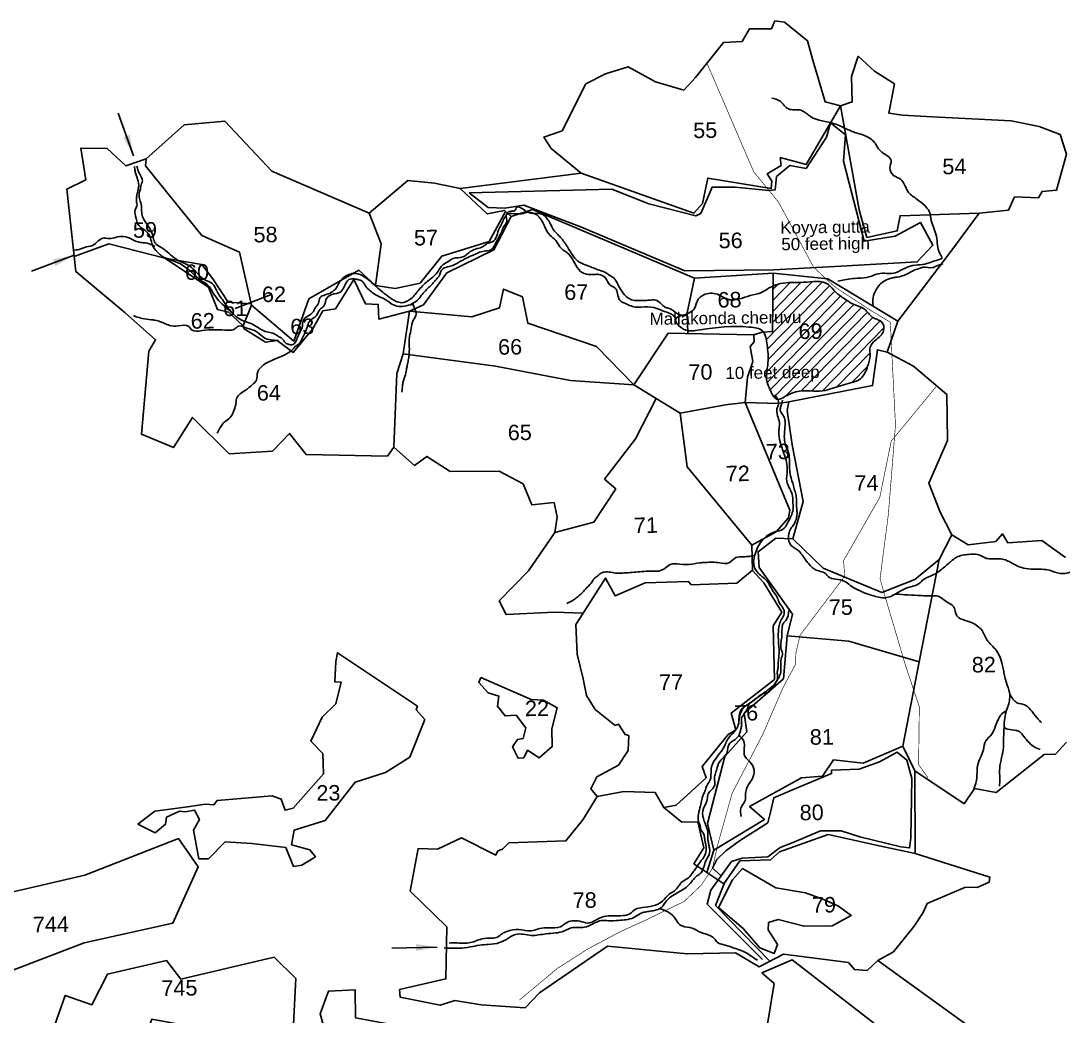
# Model space of a CAD drawing. Header units: feet. Extents: x 806214 to 813245, y 1575800 to 1585148.
# Drawn here: x 808677 to 810400, y 1581960 to 1583606 of the extents above; entities that cross this region are included whole.
import ezdxf
from ezdxf.enums import TextEntityAlignment as Align

# ---------------------------------------------------------------- set-up
doc = ezdxf.new("R2010")
doc.units = ezdxf.units.FT
doc.header["$LTSCALE"] = 15
doc.header["$MEASUREMENT"] = 0
doc.linetypes.add('HIDDEN2', pattern=[0.1875, 0.125, -0.0625])
for name, color, linetype in [('HILL', 17, 'Continuous'), ('PLOT', 7, 'Continuous'), ('PLOT NO', 7, 'Continuous'), ('ROADS', 6, 'Continuous'), ('TANKS-STREAM', 4, 'Continuous'), ('TEXT', 1, 'Continuous')]:
    doc.layers.add(name, color=color, linetype=linetype)
doc.layers.add('VILLAGE BOUNDRY', color=5, linetype='HIDDEN2', lineweight=100)
doc.styles.get("Standard").update_dxf_attribs({"font": 'arial.ttf'})
doc.linetypes.add('DOTS', pattern='A,1e-06,-3,["●",Standard,S=3,R=0,X=-1.25,Y=-1.25],-3', length=6.000001)
doc.dimstyles.get("Standard").update_dxf_attribs({"dimtxt": 0.18, "dimasz": 35, "dimexe": 0.18, "dimexo": 0.0625, "dimgap": 0.09, "dimtad": 0, "dimtih": 1, "dimtoh": 1, "dimdec": 4, "dimzin": 0, "dimdsep": 46, "dimtxsty": 'Standard', "dimcen": 0.09, "dimadec": 0, "dimazin": 0, "dimtfac": 1, "dimtdec": 4, "dimtofl": 0, "dimtmove": 0, "dimatfit": 3, "dimfxl": 1, "dimtolj": 1, "dimtzin": 0, "dimarcsym": 0})

msp = doc.modelspace()

# ---------------------------------------------------------------- hatches: boundary and pattern name
at = {"layer": 'TANKS-STREAM', "lineweight": -2}
h = msp.add_hatch(dxfattribs=at)
h.set_pattern_fill('ANSI31', color=256, scale=100.369489, angle=0.7338)
h.set_pattern_definition([(45.73384044, (17359.115, -16106.09), (-8.984388055, 8.7571433), [])])
edge = h.paths.add_edge_path()
edge.add_spline(control_points=[(809904.7, 1583091.2), (809908.5, 1583086), (809910.9, 1583066.5), (809914.1, 1583039.5), (809906.6, 1583014.8), (809916.3, 1582995.3), (809922.6, 1582973.2), (809945.8, 1582989.1), (809970.5, 1582997.2), (809999.2, 1582991.1), (810025.7, 1583001.3), (810045.2, 1583005.9), (810068.7, 1583013.4), (810076.3, 1583033), (810082.1, 1583050.6), (810078.8, 1583066.8), (810090.5, 1583079.9), (810105.7, 1583089.4), (810102.1, 1583111.5), (810082.2, 1583113.4), (810073.4, 1583131.2), (810053.6, 1583135.5), (810038.5, 1583146.8), (810022.7, 1583156.5), (810008.1, 1583179.3), (809970.4, 1583171.5), (809940.6, 1583174.4), (809924.3, 1583169.3), (809920.2, 1583167.5)], knot_values=[165.084589, 165.084589, 165.084589, 165.084589, 185.718944, 214.872101, 250.009483, 251.621169, 279.061766, 292.840021, 320.239188, 358.109766, 372.591608, 402.529523, 417.909704, 441.34558, 458.548597, 472.710126, 485.941318, 506.766174, 520.592108, 538.683508, 555.828447, 573.254958, 594.416604, 610.921167, 627.496438, 668.024201, 705.015533, 717.781345, 717.781345, 717.781345, 717.781345], degree=3, periodic=0)
edge.add_line((809920.2, 1583167.5), (809919.3, 1583092.3))
edge.add_line((809919.3, 1583092.3), (809904.7, 1583091.2))
h.paths.add_polyline_path([(809835.3, 1583001.3), (810004.2, 1583003.5), (810003.7, 1583042.4), (809834.8, 1583040.3)], flags=9)
h.paths.add_polyline_path([(809711.3, 1583097.6), (809972.4, 1583100.9), (809972.1, 1583131.5), (809710.9, 1583128.2)], flags=9)
h.paths.add_polyline_path([(809956.1, 1583072.6), (810009, 1583073.3), (810008.5, 1583112.6), (809955.6, 1583111.9)], flags=24)

# ---------------------------------------------------------------- linework, layer by layer
at = {"layer": 'HILL', "lineweight": -2}
for points in [[(809417.6, 1583321.8), (809449.5, 1583297.1), (809476.6, 1583296.5), (809508.1, 1583301.1), (809603.7, 1583264.6), (809774.6, 1583192.6), (809921.8, 1583194.1), (810032.5, 1583200.3), (810158.7, 1583207.4), (810184.7, 1583235.1), (810163.9, 1583272.8), (810122.2, 1583249.8), (810070.7, 1583241.6), (810036.7, 1583373.7), (810040.3, 1583417.7), (810015.5, 1583437.6), (810008.5, 1583413.7), (809975, 1583361.9), (809948.1, 1583367), (809926, 1583348.5), (809924, 1583326.7), (809913.5, 1583325.5), (809857.5, 1583331), (809819.8, 1583331.1), (809819.8, 1583331.1), (809800.6, 1583287.5), (809792.4, 1583283.5), (809714.7, 1583303.4), (809653.7, 1583327.8), (809417.6, 1583321.8)], [(809903, 1582053.6), (809811.1, 1582145.3), (809817.6, 1582168.6), (809851.6, 1582216), (809869.1, 1582221.3), (809880.1, 1582221.9), (809911.6, 1582223.4), (809931.9, 1582239), (809954.5, 1582247.8), (809998.8, 1582266.5), (810032.8, 1582266.5), (810064, 1582256.8), (810131.8, 1582240.2), (810146, 1582238.3), (810148.2, 1582254.7), (810149.6, 1582353), (810141.5, 1582383.6), (810125.5, 1582396.4), (810096.5, 1582380.8), (810062.9, 1582368.3), (810017, 1582367.1), (810017.1, 1582361.2), (809952.7, 1582334.6), (809921.6, 1582321.2), (809916, 1582297.3), (809911.9, 1582280), (809864.7, 1582250.3), (809842.3, 1582233.6), (809827.2, 1582219.1), (809820.3, 1582205.1), (809834.6, 1582192.3)], [(809869.9, 1582204.4), (809924.8, 1582172.2), (809974.2, 1582163.8), (810005.5, 1582152.3), (810028.4, 1582141.8), (810049.5, 1582126.8), (810018, 1582109.4), (809971.5, 1582108.8), (809928.8, 1582120.2), (809913, 1582114.9), (809912, 1582103), (809927.7, 1582078.8), (809922.2, 1582064), (809898.3, 1582072.9), (809870.6, 1582105.3), (809829.9, 1582139.9), (809853.1, 1582185.5), (809869.9, 1582204.4)]]:
    msp.add_lwpolyline(points, dxfattribs=at)
at = {"layer": 'PLOT', "lineweight": -2}
for points in [[(810405.6, 1583385.3), (810395.1, 1583418.3), (810360.2, 1583431.1), (810314.1, 1583440.5), (810184, 1583447.5), (810134.1, 1583450.2), (810111.9, 1583453.2), (810121.1, 1583501.6), (810088.1, 1583522.5), (810061.2, 1583547.4), (810049.8, 1583514.1), (810051.1, 1583472), (810031.7, 1583465.5), (810006.3, 1583472), (809986, 1583540.9), (809977.2, 1583573), (809939.2, 1583604), (809923.4, 1583606), (809917.5, 1583593), (809881.1, 1583592.7), (809869, 1583571.6), (809838.1, 1583570), (809791.9, 1583512.4), (809773, 1583491.5), (809725.9, 1583504.9), (809680.7, 1583530.1), (809643.5, 1583518.4), (809610.6, 1583501.8), (809571.5, 1583424.3), (809541.3, 1583413.7), (809553.3, 1583395), (809602.8, 1583354.3), (809403.1, 1583329), (809360.3, 1583337.5), (809316.4, 1583341.9), (809252.5, 1583288.1), (809091.8, 1583357.6), (809013.9, 1583440.2), (808946.8, 1583434), (808883.8, 1583377.7), (808850.1, 1583366.1), (808819.1, 1583394.7), (808775.8, 1583395.7), (808784, 1583343.1), (808752.6, 1583327.6), (808767.6, 1583191.3), (808848.8, 1583123.2), (808899.4, 1583078.3), (808888, 1583059.6), (808876, 1582922.5), (808928.9, 1582900.3), (808960.5, 1582950.3), (809021.2, 1582890.1), (809092.4, 1582894.4), (809120.6, 1582923.8), (809148.1, 1582888.8), (809282.6, 1582886.2), (809293.2, 1582901.1), (809327.5, 1582870.5), (809347.6, 1582885.6), (809386.3, 1582860.7), (809467.2, 1582861.5), (809507.2, 1582840.2), (809521.2, 1582805.6), (809558.1, 1582809.3), (809563.5, 1582785), (809559.5, 1582760), (809515.8, 1582696.5), (809467.5, 1582647), (809478.8, 1582624.3), (809558.9, 1582628.2), (809606.1, 1582626.7), (809643.5, 1582684.5), (809659.5, 1582655), (809708.7, 1582676.9), (809780.4, 1582678.7), (809785.1, 1582673.1), (809860.3, 1582676.1), (809886.5, 1582697.4), (809885, 1582738.8), (809778.5, 1582868.6), (809766.5, 1582957.4), (809841.7, 1582971), (809873.9, 1582975), (809928.8, 1582973.2), (809946.1, 1582976), (810084.8, 1583002.9), (810092.9, 1583062.2), (810109.2, 1583058.3), (810126.8, 1583109.2), (810212.7, 1583222.6), (810261.1, 1583288.2), (810309.8, 1583293), (810319.6, 1583315.1), (810359.1, 1583313.2), (810365.2, 1583323.9), (810389.1, 1583325.9), (810405.6, 1583385.3)], [(810031.7, 1583465.5), (809975.3, 1583368.4), (809932.3, 1583379.8), (809933.7, 1583367), (809910.7, 1583353.2), (809918.2, 1583340.8), (809917.3, 1583328.6), (809812.4, 1583346), (809803.4, 1583303.7), (809789.5, 1583287.8), (809602.8, 1583354.3)], [(810031.7, 1583465.5), (810062.8, 1583293.3), (810075.6, 1583247.8), (810125.7, 1583258.6), (810130.3, 1583283.6), (810261.1, 1583288.2)], [(808883.8, 1583377.7), (808882.9, 1583366.2), (808975.9, 1583251.3), (809038, 1583223.5), (809057.7, 1583135.8), (809127.8, 1583076.3), (809152.6, 1583146.4), (809235.4, 1583193.5), (809262.7, 1583168.5), (809272.3, 1583237.5), (809252.5, 1583288.1)], [(809403.1, 1583329), (809447.6, 1583286.8), (809476.2, 1583292.4), (809487, 1583282.3), (809522.7, 1583294), (809677.6, 1583228.2), (809790.3, 1583180.3), (809920.5, 1583188.6), (810011.1, 1583179.1)], [(808914.9, 1583213.3), (808986.8, 1583165.8), (809001.7, 1583128.5), (809020, 1583124.2), (809043.9, 1583101.5), (809045.6, 1583096.5), (809081.3, 1583074.9), (809100.5, 1583077.3), (809127.1, 1583057.6), (809159, 1583096.2), (809176, 1583126.6), (809196.9, 1583129.9), (809227.2, 1583178.3), (809246.5, 1583137.8), (809267.5, 1583137.1), (809268.7, 1583112.9), (809319.1, 1583126.1), (809342.3, 1583136.6), (809381.1, 1583189.2), (809458.6, 1583227.3), (809487, 1583282.3)], [(809262.7, 1583168.5), (809295.3, 1583163.5), (809336.8, 1583172.4), (809372.6, 1583216.8), (809450.7, 1583241), (809477.8, 1583290.8)], [(808764.9, 1583216.2), (808822.1, 1583237.5), (808914.9, 1583213.3), (808975.9, 1583203.1), (808993.9, 1583179.6), (809019.1, 1583140.6), (809057.2, 1583137.9)], [(809790.3, 1583180.3), (809778, 1583123.2), (809779.6, 1583088.7)], [(809920.5, 1583188.6), (809919.3, 1583092.3), (809902.3, 1583091.1), (809888.6, 1583086.9)], [(810126.8, 1583109.2), (810011.1, 1583179.1)], [(809319.1, 1583126.1), (809422.4, 1583116.7), (809468.2, 1583131.3), (809474.4, 1583162.4), (809505.8, 1583149.6), (809515.1, 1583105.9), (809628.4, 1583067.4), (809690.3, 1583004.3), (809746.7, 1583089.3), (809888.6, 1583086.9), (809888.8, 1583075.3), (809882.6, 1583067.3), (809887, 1583042.8), (809878.2, 1583016.9), (809873.9, 1582975)], [(809092.1, 1583154.1), (809030.9, 1583130.5)], [(809057.7, 1583135.8), (809043.9, 1583101.5)], [(809319.1, 1583126.1), (809308.5, 1583055.1), (809298.2, 1583022.7), (809293.2, 1582901.1)], [(809308.5, 1583055.1), (809461.5, 1583035.1), (809585.2, 1583011.4), (809690.3, 1583004.3), (809726.9, 1582981.3), (809692.8, 1582914.6), (809641.8, 1582848.2), (809660.2, 1582831.9), (809624.1, 1582777.1), (809559.5, 1582760)], [(810109.2, 1583058.3), (810152.3, 1583035.1), (810207.6, 1582988.2), (810208.9, 1582911.8), (810178.1, 1582841.4), (810196.5, 1582793.5), (810215.7, 1582755.8), (810243.1, 1582739.5), (810288.6, 1582744.8), (810299.4, 1582757.5), (810308.6, 1582742.8), (810364.7, 1582746.8), (810403.6, 1582718.5)], [(809726.9, 1582981.3), (809766.5, 1582957.4)], [(809873.9, 1582975), (809948.1, 1582796.7), (809946, 1582783.9), (809925.2, 1582761.1), (809885, 1582738.8)], [(809946.1, 1582976), (809943.7, 1582961.9), (809951.8, 1582904.6), (809970, 1582811.4), (809953.2, 1582749.7), (809925, 1582750.7), (809895.6, 1582728), (809897.2, 1582701.8), (809952.6, 1582624.9), (809943.5, 1582588.9), (810045.7, 1582580.3), (810162, 1582546.3), (810194.8, 1582715.3), (810215.7, 1582755.8)], [(810194.8, 1582715.3), (810154.8, 1582682.2), (810100.3, 1582660.6), (810002.9, 1582701), (809953.2, 1582749.7)], [(809629.2, 1582323.5), (809673.6, 1582331.4), (809725.4, 1582329.9), (809739.5, 1582305.3), (809760.3, 1582309.2), (809809.9, 1582354.4), (809802.8, 1582373), (809846.2, 1582425.9), (809858.8, 1582433.4), (809851.1, 1582461.2), (809922.5, 1582516.7), (809920.7, 1582605.8), (809935, 1582628.3), (809904.8, 1582676.9), (809886.1, 1582697.1)], [(810405.3, 1582413.4), (810387.2, 1582393.2), (810368.3, 1582392.8), (810289.1, 1582329.7), (810253.4, 1582336.7), (810236, 1582311.4), (810154.9, 1582366), (810155, 1582229.2), (810278.8, 1582190), (810277.5, 1582181.6), (810257.6, 1582172.6), (810238.4, 1582173.3), (810174.9, 1582146.5), (810168.7, 1582131.8), (810153.6, 1582109.2), (810119.3, 1582066.4), (810093.3, 1582052.4), (810075.8, 1582035.5), (810054.9, 1582037.2), (810044.9, 1582049), (809937.5, 1582062.9), (809897.5, 1582041.7), (809858, 1582065.1), (809778, 1582063.1), (809646.3, 1582075.6), (809533.9, 1581998.6), (809510.4, 1581973.8), (809437.7, 1581979.1), (809394.4, 1581986.1), (809370, 1581978.2), (809303.8, 1581991.5), (809302.8, 1582004.4), (809379.5, 1582021.8), (809380.8, 1582107.7), (809320, 1582166.9), (809333.5, 1582237.3), (809365.7, 1582236.3), (809405.4, 1582255.1), (809461.8, 1582226.5), (809465.4, 1582233.5), (809473.2, 1582236.4), (809483.5, 1582246.7), (809577.7, 1582249.8), (809605.6, 1582284.8), (809629.2, 1582323.5), (809618.8, 1582336.2), (809628.9, 1582356.1), (809664.6, 1582375.4), (809680.8, 1582399.4), (809681.8, 1582424.1), (809675.7, 1582426), (809664.8, 1582443.1), (809659.4, 1582440.9), (809626.4, 1582467.4), (809611.8, 1582490.1), (809606.5, 1582518), (809596.4, 1582558.7), (809594, 1582607.8), (809606.1, 1582626.7)], [(809943.5, 1582588.9), (809937.6, 1582518.1), (809872.7, 1582461), (809877.2, 1582430.4), (809840.8, 1582389.3), (809811.7, 1582278.8), (809822.6, 1582234.8), (809810.9, 1582197.4), (809838.9, 1582178.8), (809865.5, 1582217), (809916.2, 1582218.6), (809931, 1582231.9), (810011.3, 1582260.4), (810098.3, 1582241.4), (810155, 1582229.2)], [(808869.8, 1582277.7), (808898.6, 1582263.4), (808915.9, 1582277.4), (808917.2, 1582288.9), (808939, 1582298.9), (808948.5, 1582298.1), (808963.7, 1582301), (808971.8, 1582285.2), (808962, 1582267.9), (808970.6, 1582220.3), (808986.8, 1582220), (809014.6, 1582248.4), (809058.5, 1582245.7), (809114.8, 1582238.9), (809127.2, 1582207.6), (809141.3, 1582209.9), (809163.8, 1582223.6), (809154.6, 1582235), (809124.3, 1582243.4), (809128.3, 1582267.6), (809179.9, 1582283.4), (809229.3, 1582347.2), (809279.5, 1582362.9), (809319.5, 1582388.2), (809344.5, 1582450.5), (809330.4, 1582466.4), (809332.6, 1582472.5), (809200, 1582561.1), (809197.5, 1582546.8), (809195.7, 1582513), (809206.2, 1582512.3), (809197.2, 1582476.8), (809174.5, 1582454.4), (809155.8, 1582415), (809175.7, 1582394.2), (809177.2, 1582360.7), (809127, 1582304.2), (809113.4, 1582300.5), (809107.1, 1582319), (809092, 1582324.7), (809001, 1582316.9), (808995.4, 1582309.5), (808981.8, 1582310.8), (808948, 1582305.7), (808897.9, 1582299.2), (808869.8, 1582277.7)], [(810135, 1582406.7), (810162, 1582546.3)], [(809437.3, 1582520.4), (809433.7, 1582512.1), (809449.3, 1582494.8), (809467.1, 1582489.3), (809464.4, 1582472.9), (809477.3, 1582456.6), (809495.5, 1582458.1), (809511.7, 1582437), (809506.9, 1582419.3), (809498, 1582417.5), (809489.6, 1582405.5), (809498.6, 1582386.6), (809508, 1582387.5), (809514.5, 1582399.8), (809533.5, 1582387.1), (809555.2, 1582405.8), (809554.5, 1582435.5), (809563.4, 1582470.1), (809540.7, 1582482.4), (809520.3, 1582483.8), (809437.3, 1582520.4)], [(810154.9, 1582366), (810135, 1582406.7), (810069.5, 1582378.2), (810020, 1582383.9), (810001.9, 1582357.2), (809967.1, 1582354.3), (809881.6, 1582306.6), (809905.9, 1582285.4), (809822.6, 1582234.8)], [(809739.5, 1582305.3), (809769.3, 1582281.1), (809795.7, 1582281.7), (809806, 1582238.3), (809789.4, 1582212.2), (809810.9, 1582197.4)], [(808389.5, 1582029), (808468.5, 1582120.3), (808782.5, 1582193.4), (808937.5, 1582253.7), (808970, 1582206.9), (808927.9, 1582114), (808781.1, 1582081.3), (808620, 1582019.4), (808444.2, 1582003.8), (808389.5, 1582029)], [(809914.9, 1582050.9), (809825.2, 1582143.3), (809840.1, 1582180.6)], [(808721.8, 1581914.5), (808750.1, 1581994.4), (808794.1, 1581978.9), (808820, 1582029.8), (808917.6, 1582051.9), (808941, 1582021.1), (809095.5, 1582057.4), (809131, 1582022.2), (809126.1, 1581925.5), (809076.9, 1581829.9), (808976.5, 1581939.9), (808893, 1581955.1), (808883.5, 1581930), (808721.8, 1581914.5)], [(809902, 1582032), (809951.7, 1582053), (810086.5, 1581949.1), (810046.1, 1581791.6), (809940.3, 1581773.1), (809938.3, 1581737.5), (810017, 1581683.2), (809990, 1581637.6), (809946.5, 1581666.2), (809897, 1581665.1), (809902.5, 1581893.5), (809922.3, 1582014.1), (809902, 1582032)], [(810093.3, 1582052.4), (810397.7, 1581832.3)], [(809124.1, 1581814.3), (809142.8, 1581919.6), (809182.7, 1581924.6), (809171.6, 1581963.9), (809185, 1582001.6), (809229.4, 1582003.6), (809230, 1581957.6), (809428.6, 1581920.2), (809484.9, 1581861.8), (809419.5, 1581769.2), (809312.1, 1581790.7), (809305.3, 1581863.1), (809266.9, 1581895.1), (809192.1, 1581891), (809154.6, 1581812.3), (809124.1, 1581814.3)]]:
    msp.add_lwpolyline(points, dxfattribs=at)
at = {"layer": 'ROADS', "linetype": 'DOTS', "lineweight": -2, "ltscale": 0.15, "const_width": 1}
for points in [[(809811.6, 1583534.6), (809888.3, 1583356.4), (809929.4, 1583306.1), (809987.4, 1583198.5), (810018.4, 1583169.6), (810027.2, 1583162.8), (810083.8, 1583125.8), (810114.2, 1583107.7)], [(810114.2, 1583107.7), (810118.1, 1583029), (810122.7, 1582937.8), (810111, 1582790.4), (810097.2, 1582683.7), (810102.3, 1582664.9), (810138.8, 1582541.7), (810162.1, 1582471.6), (810161.3, 1582404.8), (810161, 1582375.9), (810176.5, 1582354.2)], [(810190.4, 1583001.7), (810115.7, 1582911), (810096.7, 1582817.9), (810036.9, 1582713.5), (810038.7, 1582687.5), (809964.8, 1582589.9), (809958.2, 1582561.2), (809956.9, 1582541), (809936.5, 1582502.8), (809903.3, 1582426.1), (809852.6, 1582328.7), (809828.2, 1582241.5), (809820.3, 1582205.1), (809801.4, 1582176.5), (809773.3, 1582149.8), (809710.7, 1582119.4), (809668.1, 1582100), (809613.6, 1582071), (809563.9, 1582039.2), (809500.8, 1581986.7)]]:
    msp.add_lwpolyline(points, dxfattribs=at)
at = {"layer": 'TANKS-STREAM', "lineweight": -2}
for points in [[(810027.2, 1583175.3), (810038.5, 1583177.8), (810051.5, 1583179.9), (810066, 1583180.5), (810083.3, 1583183.9), (810089.9, 1583186.7), (810104.8, 1583188.5), (810119.3, 1583188.7), (810131.6, 1583193.5), (810138.5, 1583197), (810145.7, 1583200), (810151.8, 1583201.5), (810167.4, 1583203.2), (810181.7, 1583206.9), (810193.2, 1583210.7), (810199.2, 1583213.1), (810196, 1583221.4), (810192.1, 1583235.3), (810190.4, 1583250), (810181.9, 1583276.1), (810178.6, 1583290.6), (810171.1, 1583300.4), (810158.2, 1583311.1), (810144.5, 1583322.3), (810130.9, 1583344.1), (810119.7, 1583350.4), (810113.3, 1583363), (810115.6, 1583374.4), (810097.8, 1583390.8), (810087.7, 1583405.2), (810071.4, 1583416.5), (810059.9, 1583420), (810042.2, 1583426.9), (810031.9, 1583431.7), (810021.7, 1583435.9), (809982.4, 1583447.6), (809966.5, 1583458.2), (809945.7, 1583460.4), (809932, 1583472.9), (809918, 1583478.3)], [(809024.2, 1583125.1), (809001.6, 1583146), (808993.4, 1583157.8), (808990.7, 1583162.7), (808984.6, 1583169.8), (808975.3, 1583176.1), (808942.8, 1583202.6), (808921.1, 1583211.8), (808909.8, 1583216.9), (808906.3, 1583219.7), (808899.7, 1583226.3), (808893.2, 1583237.9), (808889.9, 1583250), (808882, 1583259.1), (808869.4, 1583270.8), (808867.2, 1583279.3), (808865.6, 1583293.2), (808868.5, 1583300.2), (808867.7, 1583308.4), (808868.1, 1583316.2), (808869.9, 1583324.7), (808871.3, 1583337.4), (808867, 1583351.3), (808865.4, 1583357.9), (808864.5, 1583365)], [(809773, 1583119.3), (809762.4, 1583121.5), (809748.9, 1583130.4), (809745.3, 1583131.2), (809740.8, 1583133.1), (809735.8, 1583137.5), (809726.6, 1583144.3), (809715.3, 1583144), (809706.3, 1583143.7), (809686.5, 1583144.8), (809666.3, 1583165.3), (809660.9, 1583175.5), (809657, 1583180.8), (809649, 1583185.8), (809644.8, 1583188.7), (809633.2, 1583193.5), (809613.2, 1583201.3), (809600.4, 1583206.8), (809582.8, 1583228.1), (809571.9, 1583244.4), (809565.8, 1583251.3), (809561, 1583255.8), (809552.7, 1583269), (809542.2, 1583283.7), (809536.4, 1583287), (809526.1, 1583287.5), (809514.2, 1583290), (809495.6, 1583296.6), (809494.1, 1583292.8), (809486.8, 1583291), (809480.5, 1583287.6), (809478.8, 1583283.8), (809476.3, 1583280.4), (809472.4, 1583272.3), (809470, 1583267.4), (809467.9, 1583263.6), (809456.3, 1583240.5), (809447.8, 1583237.7), (809441.8, 1583233.2), (809434.5, 1583230.3), (809422.2, 1583225.9), (809412.8, 1583218.8), (809407.6, 1583215.5), (809391.3, 1583213.1), (809381.6, 1583207), (809373, 1583201.5), (809367.9, 1583194.3), (809353.5, 1583178.6), (809350.7, 1583176.5), (809335.2, 1583161.8), (809321.4, 1583146.4), (809316.3, 1583143.2), (809309, 1583140.1), (809288.8, 1583146.9), (809267, 1583164.1), (809260, 1583170), (809233.8, 1583187.6), (809220.8, 1583187.2), (809209, 1583180.2), (809202.7, 1583172.8), (809198.6, 1583164.9), (809194.8, 1583160.4), (809190.4, 1583157.2), (809179.8, 1583152.9), (809171.3, 1583148.3), (809168.6, 1583139.2), (809163, 1583130.9), (809160.2, 1583125.2), (809143.1, 1583109.7), (809142, 1583101.1), (809136.1, 1583087.2), (809132.7, 1583079.6), (809126.4, 1583070.6), (809120.4, 1583070.7), (809114.1, 1583073.6), (809108.2, 1583080.9), (809103.3, 1583083.7), (809097.6, 1583087.3), (809078.2, 1583093.3), (809065.8, 1583100.6), (809058.4, 1583104.7), (809038.2, 1583113), (809019.4, 1583131.1), (809009.8, 1583145), (808999.8, 1583160.5), (808993.6, 1583171.1), (808980.8, 1583177.8), (808958.3, 1583198.6), (808932.7, 1583212.3), (808909.7, 1583230.7), (808900.3, 1583236.6), (808893.4, 1583255.2), (808879.4, 1583278.7), (808876.6, 1583286.7), (808876.2, 1583296.4), (808874, 1583308), (808872.2, 1583317), (808872.8, 1583323), (808874.1, 1583326.7), (808874.7, 1583332.4), (808877.6, 1583341), (808872.7, 1583353.3), (808868.6, 1583365.6)], [(809760.1, 1583112.7), (809755.6, 1583118.6), (809740.6, 1583125.4), (809728.3, 1583130.5), (809707.5, 1583132.8), (809687.8, 1583133.7), (809678.4, 1583137.6), (809666.8, 1583144.2), (809659.2, 1583164.1), (809650.6, 1583169.5), (809642.6, 1583181.3), (809631.8, 1583186.7), (809625.5, 1583186.7), (809615.1, 1583186.5), (809602, 1583191.6), (809582.1, 1583220.5), (809570.3, 1583229.4), (809561, 1583242.6), (809551.5, 1583251.3), (809542.5, 1583266.1), (809533.4, 1583281.6), (809515.4, 1583289.4), (809504.4, 1583286.9), (809478.7, 1583283.5), (809480.1, 1583275.1), (809475.2, 1583266), (809471.9, 1583257.9), (809467.6, 1583249.2), (809461.5, 1583237.9), (809453.8, 1583227.2), (809442.7, 1583225.2), (809423.4, 1583218.1), (809414.3, 1583214.3), (809384.8, 1583199.6), (809374.1, 1583196.1), (809367.5, 1583183.5), (809363.2, 1583178.3), (809358.5, 1583173), (809352.1, 1583166.4), (809345.7, 1583159.8), (809338.5, 1583151.7), (809329, 1583141.4), (809321.2, 1583136.9), (809324.2, 1583137.6), (809306.5, 1583133.8), (809283.4, 1583142.7), (809268.5, 1583150.3), (809258.1, 1583156.4), (809244.2, 1583170.9), (809240.9, 1583175.4), (809233.7, 1583178.2), (809227.9, 1583179.2), (809219.1, 1583178), (809205.5, 1583157.9), (809190.7, 1583153.4), (809181.1, 1583144.8), (809177.4, 1583134.2), (809170.9, 1583128.6), (809164.6, 1583118.1), (809155.2, 1583110.5), (809147.4, 1583091.7), (809140.6, 1583078.3), (809137.8, 1583073), (809132.7, 1583069.4), (809124.2, 1583061.1), (809114.4, 1583054.4), (809077.9, 1583036.9), (809068.2, 1583025.5), (809066, 1583012), (809059.6, 1583004.4), (809047.6, 1582994.9), (809033.3, 1582981.7), (809031.8, 1582970.9), (809028.3, 1582960), (809025.8, 1582954.4), (809018.3, 1582946.1), (809009.9, 1582939.1), (809005.7, 1582932.2), (809001.2, 1582924)], [(808897.9, 1583233.3), (808891.5, 1583236.4), (808878.9, 1583239.1), (808870.3, 1583240.3), (808853.5, 1583247.7), (808849.9, 1583248.7), (808836.3, 1583248.7), (808830.1, 1583247), (808821.4, 1583245.9), (808814.5, 1583246.9), (808795, 1583234.7), (808781.8, 1583231.4), (808775.7, 1583228.8), (808765.2, 1583227)], [(810085.7, 1583135), (810085.7, 1583148.5), (810090.5, 1583161.1), (810096.8, 1583170), (810104.9, 1583176.1), (810116.7, 1583180.7), (810123.1, 1583181.9), (810133.9, 1583184.2), (810143.7, 1583188.2), (810151, 1583192.3), (810162.1, 1583196.6), (810168.5, 1583198.4), (810184.2, 1583197.9), (810190.2, 1583200.4), (810200.8, 1583204.1)], [(809773, 1583119.3), (809790.2, 1583130.3), (809796.7, 1583145.7), (809803.1, 1583151.4), (809825.1, 1583154.7), (809848.3, 1583144.9), (809882.7, 1583151.6), (809901.3, 1583156.8), (809912.7, 1583163.7), (809932.7, 1583171.5), (809970.5, 1583173.6), (810011.9, 1583170), (810023.5, 1583157.6), (810037, 1583147.4), (810055.6, 1583136.2), (810071.9, 1583128.9), (810084.1, 1583116.2), (810100.4, 1583107.4), (810103.1, 1583093.5), (810089, 1583077.4), (810081.1, 1583066.5), (810080.7, 1583052), (810076.7, 1583034.8), (810064.7, 1583014), (810050.3, 1583007.7), (810020.8, 1582999.2), (810006.6, 1582994.8), (809967.8, 1582994.1), (809941.1, 1582985.4), (809928.1, 1582979.8), (809912.4, 1583003.1), (809911.7, 1583004.6), (809911.9, 1583040.6), (809910.4, 1583070.5), (809903.3, 1583093), (809881, 1583099.7), (809800.1, 1583094.9), (809768.7, 1583098.3), (809759.3, 1583113.1), (809773.5, 1583119.8)], [(809324.3, 1583138.8), (809328.1, 1583128.8), (809330.4, 1583121.2), (809325.2, 1583110.8), (809322.1, 1583097), (809319.3, 1583084.4), (809318.7, 1583075.8), (809318.9, 1583063.5), (809317.1, 1583044.7), (809315.5, 1583036.5), (809314.1, 1583029.1), (809313.2, 1583024.2), (809309.2, 1583011.1), (809307.8, 1583004.2), (809306.7, 1582992)], [(809102.6, 1583077.5), (809078.6, 1583082.1), (809065.8, 1583092.5), (809047.5, 1583098.7), (809036.5, 1583101.2), (809032.4, 1583098.2), (809029.8, 1583096.1), (809019.5, 1583094.5), (808976.3, 1583093.8), (808958.8, 1583095.2), (808954.3, 1583100.6), (808936.8, 1583101.6), (808922.2, 1583102.4), (808914.2, 1583105.6), (808907.1, 1583108.5), (808898.7, 1583110.8), (808892, 1583111.8), (808877.3, 1583114), (808867.5, 1583116.7), (808862.6, 1583118.7)], [(809923, 1582987.5), (809927.6, 1582980.9), (809929.3, 1582972.2), (809926.7, 1582964.2), (809930.7, 1582941.6), (809930.3, 1582932.4), (809929.9, 1582926.2), (809932, 1582909.6), (809938.6, 1582889.3), (809943.8, 1582862.2), (809942.9, 1582845), (809948.2, 1582831.9), (809952.6, 1582820.2), (809953.2, 1582808.3), (809953.4, 1582798), (809950.1, 1582787.3), (809944.4, 1582775.5), (809936, 1582764.8), (809924.9, 1582761.5), (809897.2, 1582739.7), (809895.1, 1582736), (809890.7, 1582724.5), (809888.2, 1582711.7), (809889.1, 1582704.6), (809892.2, 1582696.9), (809908.1, 1582681.9), (809914.6, 1582672.9), (809920.5, 1582662.4), (809927.3, 1582652.4), (809930.6, 1582643.9), (809937.7, 1582633.4), (809938.1, 1582623), (809933.4, 1582615), (809930.3, 1582606.2), (809929, 1582586.1), (809929.4, 1582575.5), (809930.3, 1582563.9), (809929.4, 1582550), (809928.7, 1582541.5), (809928.3, 1582534.9), (809927.3, 1582529.1), (809927.9, 1582521.7), (809926.2, 1582513.8), (809914.4, 1582501.5), (809904.4, 1582494), (809888.3, 1582482.6), (809880.9, 1582476.9), (809867.2, 1582466.2), (809864.4, 1582457.2), (809862.7, 1582441.5), (809857.8, 1582432.5), (809843.6, 1582415.4), (809840.4, 1582407.5), (809818.7, 1582372.3), (809817.7, 1582361.7), (809816.4, 1582350.9), (809811.3, 1582342.2), (809807.5, 1582332), (809804.3, 1582324.7), (809800.3, 1582307.8), (809797.1, 1582294.4), (809797.2, 1582282.1), (809799.6, 1582274.6), (809800.8, 1582268.6), (809804.6, 1582263), (809808.2, 1582247.7), (809809.4, 1582242.5), (809805.1, 1582221.8), (809800.3, 1582215.8), (809795.2, 1582208.6), (809790.8, 1582202.1), (809786, 1582195.3), (809778.9, 1582187.7), (809768.5, 1582180.9), (809763.7, 1582174.8), (809757.4, 1582167.2), (809748.5, 1582161.9), (809737.4, 1582150.1), (809721.3, 1582142.5), (809704.5, 1582139.7), (809692.9, 1582137), (809683.4, 1582129.3), (809672.5, 1582126.4), (809654.2, 1582126.2), (809641.3, 1582124.9), (809626, 1582118.4), (809616.3, 1582114.2), (809604, 1582116.3), (809579.6, 1582115.2), (809568.6, 1582108.1), (809549.4, 1582106.2), (809534.5, 1582104.9), (809520.1, 1582101.4), (809499.7, 1582103.3), (809480.3, 1582100.3), (809472.4, 1582096.5), (809464.5, 1582090.8), (809455.9, 1582089.1), (809438.9, 1582087.9), (809428, 1582084.1), (809406.3, 1582080.7), (809396.1, 1582081.3), (809384.6, 1582081)], [(809935.9, 1582978.6), (809933.3, 1582968.9), (809932.2, 1582961.9), (809937.8, 1582952.2), (809939.3, 1582926.9), (809939, 1582916), (809941.5, 1582902.4), (809946, 1582891.6), (809947.3, 1582877.6), (809949.2, 1582853.8), (809954.1, 1582837.3), (809956.6, 1582827.6), (809958.6, 1582818.6), (809958.8, 1582808.1), (809959.7, 1582796.9), (809959.8, 1582788.7), (809958.3, 1582781.6), (809956.4, 1582776.6), (809954.9, 1582773.4), (809949.6, 1582766.4), (809946.5, 1582757.3), (809946.3, 1582745.7), (809952.5, 1582736.6), (809963.6, 1582728.8), (809967.3, 1582724.1), (809971.4, 1582718.4), (809979.3, 1582708), (809991.8, 1582697.8), (809996.1, 1582696.3), (810006.3, 1582692.6), (810012.2, 1582686.4), (810023.9, 1582682.7), (810038.8, 1582679), (810047.8, 1582672.5), (810057.3, 1582666.7), (810071, 1582660.3), (810084.3, 1582655.8), (810106.1, 1582651.9), (810140.3, 1582667.8), (810153.1, 1582671.5), (810162.4, 1582675.9), (810168.6, 1582681.8), (810179, 1582687.4), (810188.7, 1582691.8), (810204.1, 1582703.3), (810211.5, 1582709.6), (810225.9, 1582720), (810246.9, 1582723.8), (810262.2, 1582722.4), (810271.2, 1582717.8), (810279.8, 1582716.4), (810291.9, 1582716.5), (810301.6, 1582715.5), (810313.4, 1582710.2), (810334.2, 1582701.1), (810351.3, 1582699.4), (810377.5, 1582697.4), (810395.1, 1582692.2), (810406, 1582692.7), (810416.1, 1582694.8), (810425.9, 1582691.4), (810448.1, 1582691.7), (810470.7, 1582687.7), (810477, 1582683.5), (810500.9, 1582680.3), (810530.8, 1582677.9), (810541.3, 1582678.8), (810564.9, 1582689.6), (810589, 1582694.6), (810595.7, 1582695.8), (810611.7, 1582693.3), (810619.5, 1582687.6), (810641.9, 1582672.7), (810666.6, 1582662.9), (810680.7, 1582656.8), (810698, 1582651.2), (810705.4, 1582647.4), (810726.5, 1582646.1), (810735.5, 1582641.5)], [(809890, 1582722), (809880.6, 1582720.4), (809871.9, 1582719.8), (809858.9, 1582718.3), (809847.6, 1582709.9), (809832.4, 1582709.7), (809819.8, 1582710.9), (809808.8, 1582710.3), (809799, 1582709.7), (809781.1, 1582707.1), (809761.2, 1582707.9), (809751.8, 1582707.6), (809742.3, 1582701.2), (809731.6, 1582696.1), (809721.7, 1582696), (809706.5, 1582695.6), (809680.7, 1582693.4), (809671.1, 1582692.8), (809662.6, 1582692.5), (809641.3, 1582694.5), (809635.7, 1582692.4), (809630.4, 1582688.3), (809624.6, 1582684), (809621.5, 1582679.2), (809612.5, 1582668.8), (809604.8, 1582660.2), (809594.8, 1582651.6), (809588.4, 1582647.1), (809579.3, 1582642.3)], [(810122.3, 1582658.1), (810164.9, 1582655.6), (810184.2, 1582655.2), (810192.5, 1582654.6), (810208.1, 1582644.8), (810218.8, 1582637.8), (810224.2, 1582622), (810238.1, 1582614.6), (810251.9, 1582609.3), (810267.2, 1582595.7), (810273.9, 1582582.4), (810289.3, 1582565.1), (810306.2, 1582511.4), (810311.3, 1582495.3), (810309.1, 1582474), (810305.5, 1582463.6), (810302.1, 1582433.6), (810301.3, 1582416.4), (810301.1, 1582405.1), (810298.2, 1582387.7), (810295, 1582370.5), (810295.2, 1582351.9), (810294.7, 1582340.6)], [(809946.3, 1582631.1), (809941.6, 1582614.6), (809937.3, 1582610.1), (809935.5, 1582603.9), (809934.9, 1582596.8), (809934.3, 1582583.8), (809933, 1582574.7), (809934.8, 1582564.1), (809936.1, 1582560.5), (809933.5, 1582550.4), (809933.4, 1582537.3), (809931.2, 1582523), (809926.4, 1582514.3)], [(809926.4, 1582514.3), (809922.7, 1582508.8), (809918.7, 1582501.4), (809911.8, 1582495.5), (809903.3, 1582493.2), (809895, 1582487.4), (809884.5, 1582479.5), (809880.8, 1582476.8), (809877.9, 1582468.9), (809867.9, 1582450.4), (809868.4, 1582442.9), (809867.4, 1582436.3), (809865.8, 1582430.1), (809861.5, 1582421.4), (809855, 1582416), (809848.6, 1582411.4), (809843.7, 1582395.1), (809840.8, 1582390.4), (809834.3, 1582383.9), (809827.7, 1582371.4), (809825.3, 1582361.8), (809823.4, 1582354.1), (809823.8, 1582342.3), (809813.2, 1582327.7), (809811.5, 1582319.1), (809809.8, 1582312.9), (809806.4, 1582306.4), (809804.1, 1582299.4), (809806.5, 1582282.6), (809809.6, 1582274.6), (809812.3, 1582264.8), (809812.3, 1582255.3), (809813.1, 1582248.4), (809814.3, 1582242.8), (809814.9, 1582239.7), (809815.7, 1582233.3), (809811.6, 1582221.1), (809808.3, 1582214.6), (809801.4, 1582197.2), (809794.4, 1582191.9), (809786.8, 1582183.9), (809780.6, 1582176.5), (809745.5, 1582152.4), (809739.6, 1582144.6), (809735.8, 1582139.9), (809724.2, 1582135), (809714.9, 1582133.3), (809706.5, 1582131.9), (809701.1, 1582130), (809689.9, 1582123.1), (809677, 1582119.6), (809664.8, 1582118.5), (809648.3, 1582117.9), (809637.1, 1582118.3), (809608.2, 1582107.1), (809586.5, 1582106.1), (809574.6, 1582100.8), (809560.3, 1582097.7), (809545.2, 1582096.3), (809520.1, 1582093.7), (809494.7, 1582095.4), (809481.6, 1582088.5), (809467.8, 1582081.7), (809449.3, 1582078.8), (809435.2, 1582077.5), (809419.5, 1582074.5), (809401.1, 1582072.6), (809390.6, 1582072.6), (809376.4, 1582072.9)], [(810311.6, 1582493.1), (810323.5, 1582478.5), (810337.7, 1582474.2), (810348.5, 1582463.7), (810358.6, 1582451.5), (810363.9, 1582445)], [(810306.2, 1582465.9), (810297.3, 1582458.3), (810292.9, 1582451.4), (810288.2, 1582440.3), (810281.5, 1582426.1), (810272, 1582415.3), (810268.1, 1582400.5), (810263.8, 1582389.1), (810258.4, 1582373.9), (810257.8, 1582368.2), (810256.3, 1582348.3), (810252.4, 1582335.5)], [(810302.6, 1582444.3), (810302.3, 1582438.9), (810325.9, 1582431.4), (810333.2, 1582425), (810341.2, 1582415.1), (810351.3, 1582406), (810362, 1582401.3)], [(809867.5, 1582290.5), (809867, 1582304.2), (809874.1, 1582316.5), (809874.9, 1582325.8), (809876.2, 1582335.9), (809884.5, 1582350.4), (809888.8, 1582362.8), (809884.9, 1582377.5), (809873.4, 1582390), (809872.5, 1582412.3), (809863.9, 1582425.2)], [(809732.7, 1582137.8), (809742, 1582134.6), (809747.9, 1582131.8), (809759.8, 1582119.9), (809765.5, 1582111.8), (809774, 1582108.1), (809790.7, 1582104), (809797.2, 1582100.2), (809808.5, 1582096), (809823.7, 1582088), (809827.8, 1582082.5), (809838.7, 1582078.2), (809861.4, 1582070.8), (809873.4, 1582066.1), (809882.2, 1582060.6), (809894.3, 1582052.6)]]:
    msp.add_spline(points, degree=3, dxfattribs=at)

# ---------------------------------------------------------------- texts
at = {"layer": 'PLOT NO', "lineweight": -2}
for s, p in [('55', (809808.1, 1583425.1)), ('54', (810220.1, 1583365.2)), ('59', (808881.8, 1583260.3)), ('58', (809081.1, 1583252.6)), ('57', (809346.4, 1583247.5)), ('56', (809850.2, 1583242.9)), ('60', (808967.8, 1583190.5)), ('62', (809095, 1583153.9)), ('67', (809594.9, 1583157.5)), ('68', (809848.3, 1583144.9)), ('61', (809030.9, 1583130.5)), ('62', (808977.3, 1583109.9)), ('63', (809141.9, 1583100.7)), ('69', (809982.3, 1583092.8)), ('66', (809485.5, 1583066.9)), ('70', (809800.2, 1583025.3)), ('64', (809086.6, 1582990.9)), ('65', (809501.5, 1582925.4)), ('73', (809928.1, 1582893.8)), ('72', (809861.9, 1582857.5)), ('74', (810074.8, 1582841.8)), ('71', (809709.9, 1582772)), ('75', (810032.3, 1582636.5)), ('82', (810268.8, 1582541.4)), ('77', (809751.7, 1582512.5)), ('76', (809875.7, 1582461.7)), ('81', (810000.9, 1582421.9)), ('80', (809984.1, 1582297)), ('78', (809608.8, 1582152)), ('79', (810004.5, 1582144.3))]:
    msp.add_text(s, height=25.62, rotation=0.7338, dxfattribs=at).set_placement(p, align=Align.MIDDLE_CENTER)
for s, p in [('22', (809510.2, 1582456.1)), ('23', (809165.3, 1582316.3)), ('744', (808696.5, 1582098.7)), ('745', (808909, 1581993.6))]:
    msp.add_text(s, height=25.62, rotation=0.7338, dxfattribs=at).set_placement(p)
at = {"layer": 'TEXT', "color": 7, "lineweight": -2}
for s, p in [('Koyya gutta', (810006.2, 1583265)), ('50 feet high', (810007.2, 1583237.5))]:
    msp.add_text(s, height=20.074, rotation=0.7338, dxfattribs=at).set_placement(p, align=Align.MIDDLE_CENTER)
for s, p in [('Mallakonda cheruvu', (809716.3, 1583103.1)), ('10 feet deep', (809841.6, 1583013.5))]:
    msp.add_text(s, height=20.074, rotation=0.7338, dxfattribs=at).set_placement(p)

# ---------------------------------------------------------------- leaders
at = {"layer": 'VILLAGE BOUNDRY', "linetype": 'Continuous', "lineweight": -2}
for points in [[(808863.1, 1583382.5), (808837.7, 1583453.3)], [(808764.6, 1583218.4), (808694.1, 1583192.2)], [(809364.9, 1582074.4), (809289.7, 1582072.7)]]:
    msp.add_leader(points, dimstyle='Standard', override={"dimgap": 0.09, "dimtad": 0}, dxfattribs=at)

doc.saveas('drawing.dxf')
